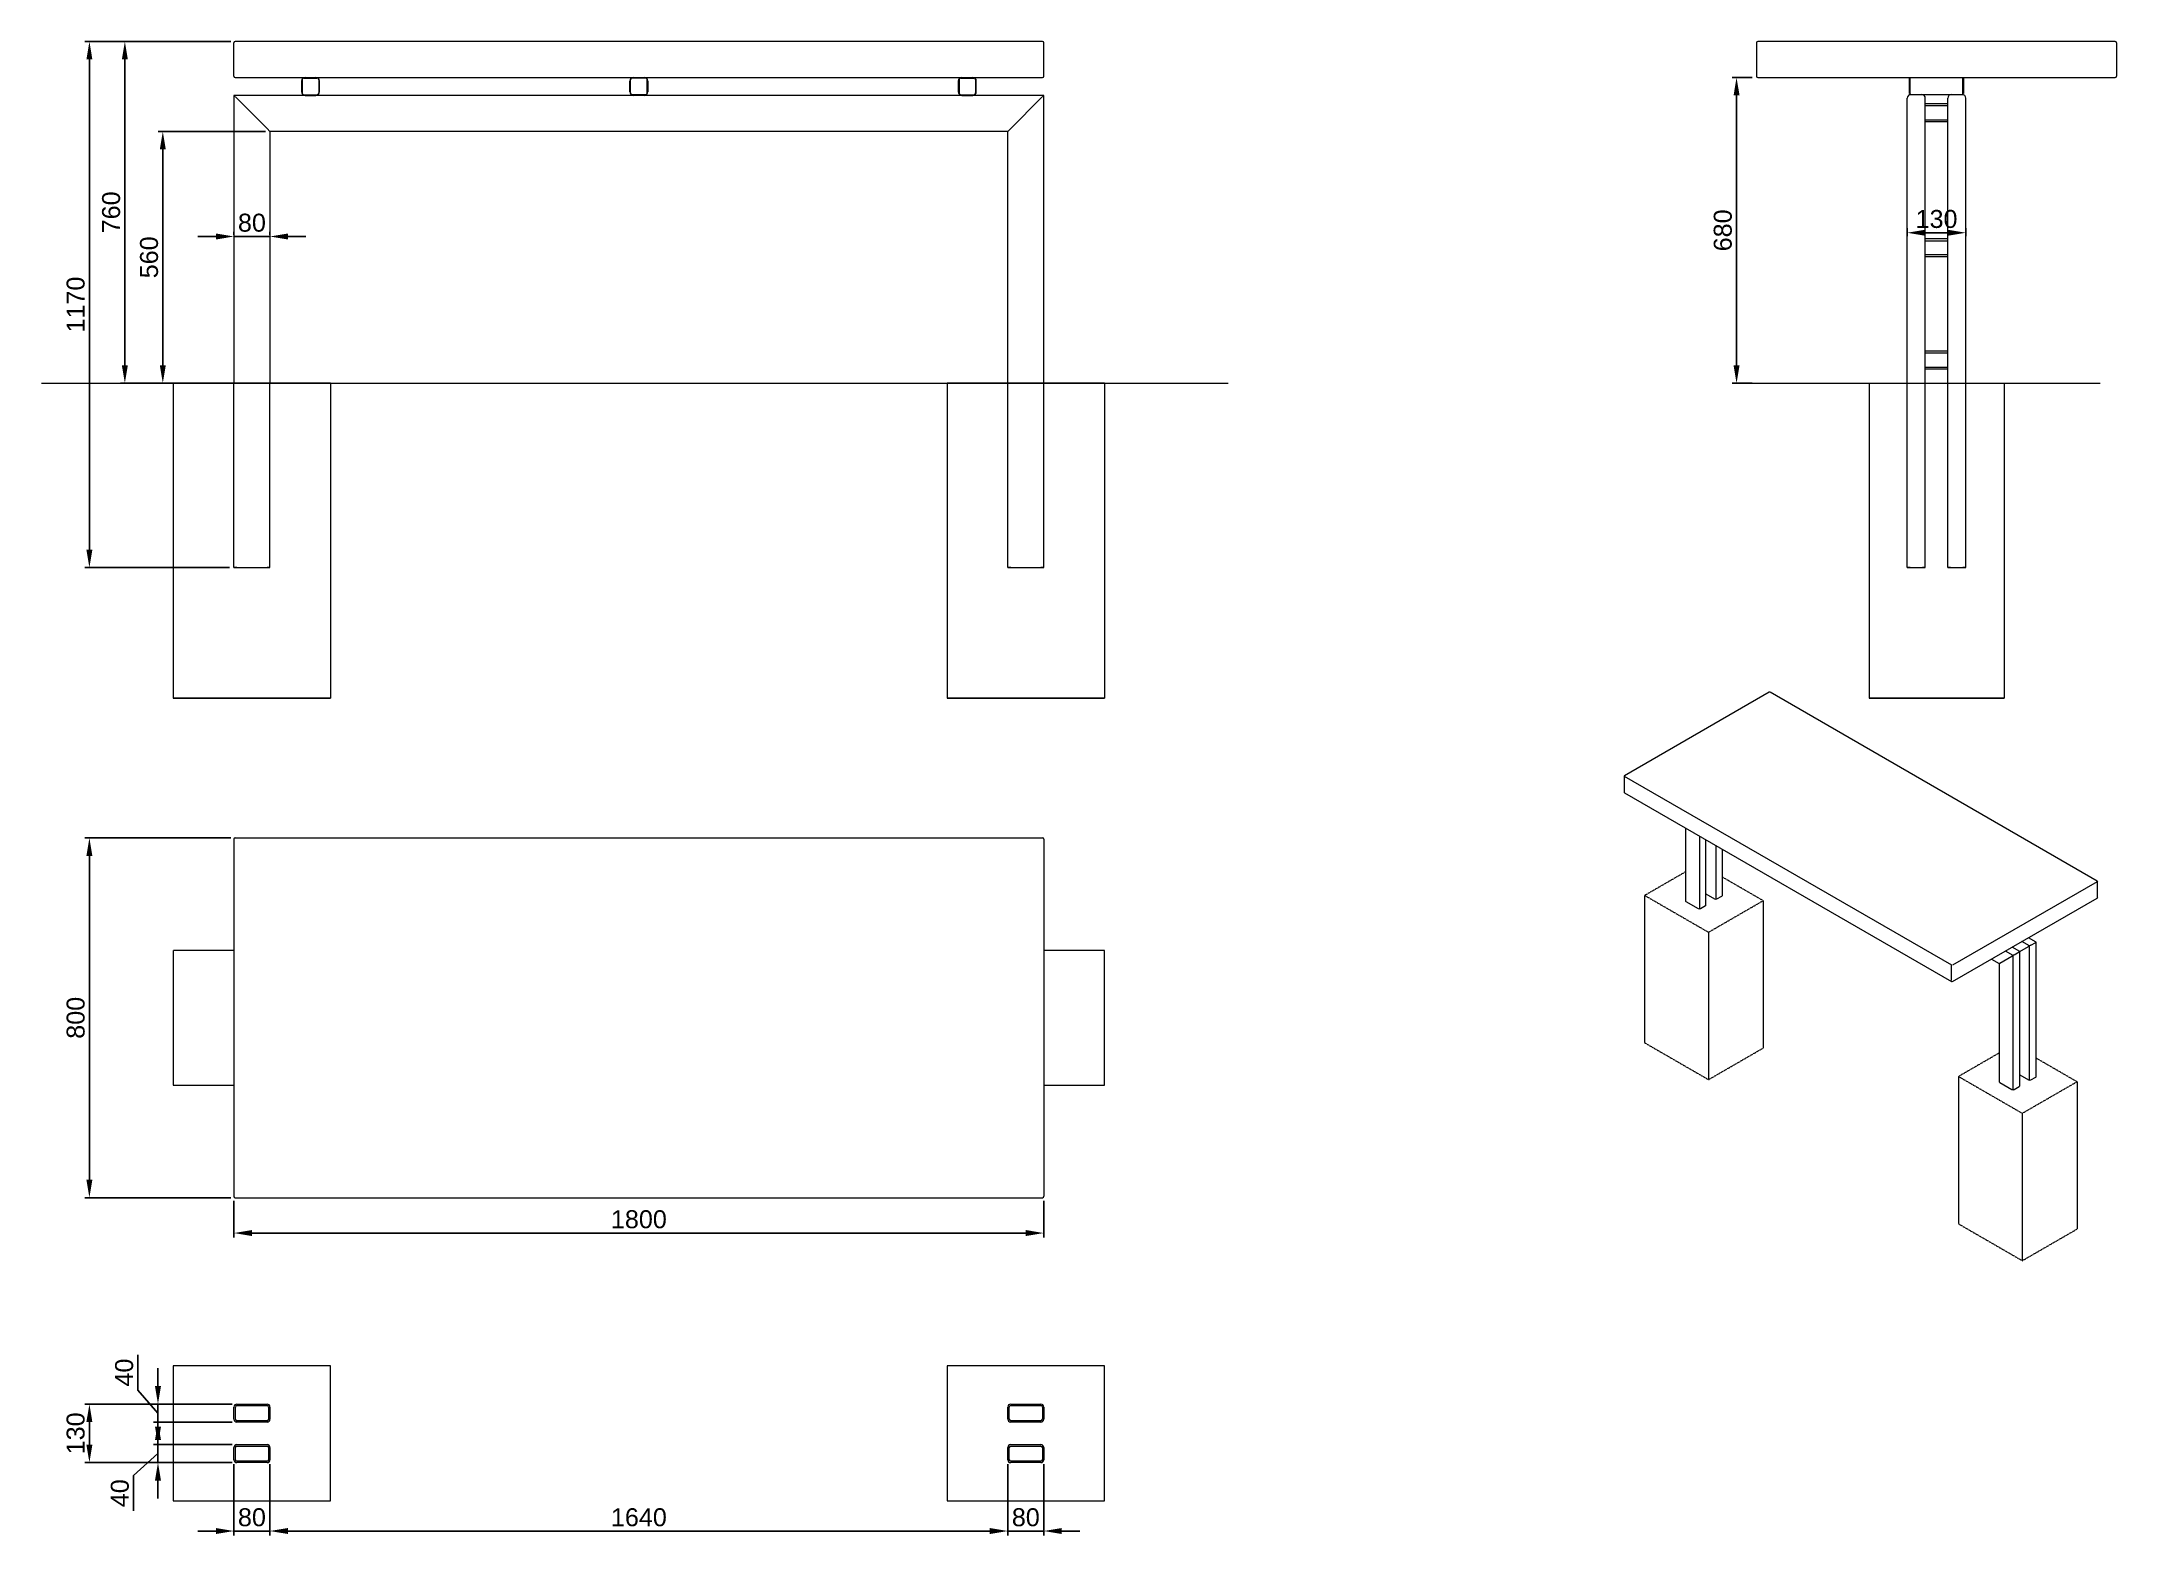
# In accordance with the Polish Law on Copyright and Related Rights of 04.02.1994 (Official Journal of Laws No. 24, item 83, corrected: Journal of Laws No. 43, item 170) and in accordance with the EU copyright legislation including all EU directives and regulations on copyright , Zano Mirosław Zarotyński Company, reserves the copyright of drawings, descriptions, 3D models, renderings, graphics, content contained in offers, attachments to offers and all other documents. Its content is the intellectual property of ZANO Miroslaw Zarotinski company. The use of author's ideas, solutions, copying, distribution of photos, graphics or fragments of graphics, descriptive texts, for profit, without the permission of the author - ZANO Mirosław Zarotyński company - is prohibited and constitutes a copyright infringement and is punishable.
# Model space of a CAD drawing. Header units: millimetres. Extents: x -80 to 4531, y -137 to 3185.
import ezdxf

# ---------------------------------------------------------------- set-up
doc = ezdxf.new("R2010")
doc.units = ezdxf.units.MM
doc.linetypes.add('HIDDEN', pattern=[1.905, 1.27, -0.635])
for name, color, linetype, lineweight in [('ZANO_R', 7, 'Continuous', 0), ('ZANO_R_przerywana', 7, 'HIDDEN', 0), ('ZANO_W', 1, 'Continuous', 0)]:
    doc.layers.add(name, color=color, linetype=linetype, lineweight=lineweight)
doc.styles.add('Arial', font='arial.ttf')
doc.styles.get("Standard").update_dxf_attribs({"font": 'ARIALUNI.TTF'})
doc.dimstyles.new('pl i ang', dxfattribs={"dimtxt": 50, "dimasz": 50, "dimexe": 1.25, "dimexo": 0.625, "dimgap": 10, "dimtad": 1, "dimtoh": 1, "dimtxsty": 'Standard', "dimcen": 2.5, "dimclrd": 1, "dimclre": 1, "dimclrt": 1, "dimadec": 0, "dimazin": 0, "dimtfac": 1, "dimtmove": 0, "dimatfit": 3, "dimfxl": 1, "dimarcsym": 1})

# ---------------------------------------------------------------- blocks, each defined once
blk = doc.blocks.new('*D414')
at = {"layer": 'ZANO_W', "color": 1, "lineweight": -2}
for p, q in [((340.4, 3185), (16.2, 3185)), ((26.2, 3145), (26.2, 2055)), ((337.4, 2015), (16.2, 2015))]:
    blk.add_line(p, q, dxfattribs=at)
at = {"layer": 'ZANO_W', "color": 1}
for points in [[(32.8, 3145), (19.5, 3145), (26.2, 3185)], [(19.5, 2055), (32.8, 2055), (26.2, 2015)]]:
    blk.add_solid(points, dxfattribs=at)
at = {"layer": 'ZANO_W', "color": 1, "insert": (-4.2, 2600), "char_height": 40, "attachment_point": 5, "rotation": 90, "style": 'Arial'}
blk.add_mtext('1170', dxfattribs=at)
blk = doc.blocks.new('*D421')
at = {"layer": 'ZANO_W', "color": 1, "lineweight": -2}
for p, q in [((417.4, 2985), (179.3, 2985)), ((189.3, 2945), (189.3, 2465)), ((337.4, 2425), (179.3, 2425))]:
    blk.add_line(p, q, dxfattribs=at)
at = {"layer": 'ZANO_W', "color": 1}
for points in [[(196, 2945), (182.7, 2945), (189.3, 2985)], [(182.7, 2465), (196, 2465), (189.3, 2425)]]:
    blk.add_solid(points, dxfattribs=at)
at = {"layer": 'ZANO_W', "color": 1, "insert": (158.9, 2705), "char_height": 40, "attachment_point": 5, "rotation": 90, "style": 'Arial'}
blk.add_mtext('560', dxfattribs=at)
blk = doc.blocks.new('*D422')
at = {"layer": 'ZANO_W', "color": 1, "lineweight": -2}
for p, q in [((340.4, 3185), (95, 3185)), ((105, 3145), (105, 2465)), ((337.4, 2425), (95, 2425))]:
    blk.add_line(p, q, dxfattribs=at)
at = {"layer": 'ZANO_W', "color": 1}
for points in [[(111.6, 3145), (98.3, 3145), (105, 3185)], [(98.3, 2465), (111.6, 2465), (105, 2425)]]:
    blk.add_solid(points, dxfattribs=at)
at = {"layer": 'ZANO_W', "color": 1, "insert": (74.6, 2805), "char_height": 40, "attachment_point": 5, "rotation": 90, "style": 'Arial'}
blk.add_mtext('760', dxfattribs=at)
blk = doc.blocks.new('*D423')
at = {"layer": 'ZANO_W', "color": 1, "lineweight": -2}
for p, q in [((340.4, 1414), (16.2, 1414)), ((26.2, 1374), (26.2, 654)), ((340.4, 614), (16.2, 614))]:
    blk.add_line(p, q, dxfattribs=at)
at = {"layer": 'ZANO_W', "color": 1}
for points in [[(32.8, 1374), (19.5, 1374), (26.2, 1414)], [(19.5, 654), (32.8, 654), (26.2, 614)]]:
    blk.add_solid(points, dxfattribs=at)
at = {"layer": 'ZANO_W', "color": 1, "insert": (-4.2, 1014), "char_height": 40, "attachment_point": 5, "rotation": 90, "style": 'Arial'}
blk.add_mtext('800', dxfattribs=at)
blk = doc.blocks.new('*D424')
at = {"layer": 'ZANO_W', "color": 1, "lineweight": -2}
for p, q in [((347.4, 607), (347.4, 525.3)), ((2147.4, 607), (2147.4, 525.3)), ((387.4, 535.3), (2107.4, 535.3))]:
    blk.add_line(p, q, dxfattribs=at)
at = {"layer": 'ZANO_W', "color": 1}
for points in [[(387.4, 542), (387.4, 528.7), (347.4, 535.3)], [(2107.4, 528.7), (2107.4, 542), (2147.4, 535.3)]]:
    blk.add_solid(points, dxfattribs=at)
at = {"layer": 'ZANO_W', "color": 1, "insert": (1247.4, 565.8), "char_height": 40, "attachment_point": 5, "style": 'Arial'}
blk.add_mtext('1800', dxfattribs=at)
blk = doc.blocks.new('*D425')
at = {"layer": 'ZANO_W', "color": 1, "lineweight": -2}
for p, q in [((307.4, 2751.4), (267.4, 2751.4)), ((347.4, 2755), (347.4, 2761.4)), ((347.4, 2751.4), (427.4, 2751.4)), ((427.4, 2755), (427.4, 2761.4)), ((467.4, 2751.4), (507.4, 2751.4))]:
    blk.add_line(p, q, dxfattribs=at)
at = {"layer": 'ZANO_W', "color": 1}
for points in [[(307.4, 2744.7), (307.4, 2758), (347.4, 2751.4)], [(467.4, 2758), (467.4, 2744.7), (427.4, 2751.4)]]:
    blk.add_solid(points, dxfattribs=at)
at = {"layer": 'ZANO_W', "color": 1, "insert": (387.4, 2781.8), "char_height": 40, "attachment_point": 5, "style": 'Arial'}
blk.add_mtext('80', dxfattribs=at)
blk = doc.blocks.new('*D426')
at = {"layer": 'ZANO_W', "color": 1, "lineweight": -2}
for p, q in [((134.1, 264.5), (134.1, 185.7)), ((178.6, 194.9), (178.6, 234.9)), ((134.1, 185.7), (178.6, 134.9)), ((343.8, 154.9), (168.6, 154.9)), ((178.6, 154.9), (178.6, 114.9)), ((343.8, 114.9), (168.6, 114.9)), ((178.6, 74.9), (178.6, 34.9))]:
    blk.add_line(p, q, dxfattribs=at)
at = {"layer": 'ZANO_W', "color": 1}
for points in [[(171.9, 194.9), (185.3, 194.9), (178.6, 154.9)], [(185.3, 74.9), (171.9, 74.9), (178.6, 114.9)]]:
    blk.add_solid(points, dxfattribs=at)
at = {"layer": 'ZANO_W', "color": 1, "insert": (103.6, 225.1), "char_height": 40, "attachment_point": 5, "rotation": 90, "style": 'Arial'}
blk.add_mtext('40', dxfattribs=at)
blk = doc.blocks.new('*D427')
at = {"layer": 'ZANO_W', "color": 1, "lineweight": -2}
for p, q in [((178.6, 104.9), (178.6, 144.9)), ((343.8, 64.9), (168.6, 64.9)), ((178.6, 64.9), (178.6, 24.9)), ((124.4, -3.8), (178.6, 44.9)), ((343.8, 24.9), (168.6, 24.9)), ((124.4, -82.6), (124.4, -3.8)), ((178.6, -15.1), (178.6, -55.1))]:
    blk.add_line(p, q, dxfattribs=at)
at = {"layer": 'ZANO_W', "color": 1}
for points in [[(171.9, 104.9), (185.3, 104.9), (178.6, 64.9)], [(185.3, -15.1), (171.9, -15.1), (178.6, 24.9)]]:
    blk.add_solid(points, dxfattribs=at)
at = {"layer": 'ZANO_W', "color": 1, "insert": (94, -43.2), "char_height": 40, "attachment_point": 5, "rotation": 90, "style": 'Arial'}
blk.add_mtext('40', dxfattribs=at)
blk = doc.blocks.new('*D428')
at = {"layer": 'ZANO_W', "color": 1, "lineweight": -2}
for p, q in [((343.8, 154.9), (16.2, 154.9)), ((26.2, 114.9), (26.2, 64.9)), ((343.8, 24.9), (16.2, 24.9))]:
    blk.add_line(p, q, dxfattribs=at)
at = {"layer": 'ZANO_W', "color": 1}
for points in [[(32.8, 114.9), (19.5, 114.9), (26.2, 154.9)], [(19.5, 64.9), (32.8, 64.9), (26.2, 24.9)]]:
    blk.add_solid(points, dxfattribs=at)
at = {"layer": 'ZANO_W', "color": 1, "insert": (-4.3, 89.9), "char_height": 40, "attachment_point": 5, "rotation": 90, "style": 'Arial'}
blk.add_mtext('130', dxfattribs=at)
blk = doc.blocks.new('*D429')
at = {"layer": 'ZANO_W', "color": 1, "lineweight": -2}
for p, q in [((347.4, 21.3), (347.4, -137.3)), ((427.4, 21.3), (427.4, -137.3)), ((307.4, -127.3), (267.4, -127.3)), ((347.4, -127.3), (427.4, -127.3)), ((467.4, -127.3), (507.4, -127.3))]:
    blk.add_line(p, q, dxfattribs=at)
at = {"layer": 'ZANO_W', "color": 1}
for points in [[(307.4, -133.9), (307.4, -120.6), (347.4, -127.3)], [(467.4, -120.6), (467.4, -133.9), (427.4, -127.3)]]:
    blk.add_solid(points, dxfattribs=at)
at = {"layer": 'ZANO_W', "color": 1, "insert": (387.4, -96.9), "char_height": 40, "attachment_point": 5, "style": 'Arial'}
blk.add_mtext('80', dxfattribs=at)
blk = doc.blocks.new('*D430')
at = {"layer": 'ZANO_W', "color": 1, "lineweight": -2}
for p, q in [((427.4, 21.3), (427.4, -137.3)), ((2067.4, 21.3), (2067.4, -137.3)), ((467.4, -127.3), (2027.4, -127.3))]:
    blk.add_line(p, q, dxfattribs=at)
at = {"layer": 'ZANO_W', "color": 1}
for points in [[(467.4, -120.6), (467.4, -133.9), (427.4, -127.3)], [(2027.4, -133.9), (2027.4, -120.6), (2067.4, -127.3)]]:
    blk.add_solid(points, dxfattribs=at)
at = {"layer": 'ZANO_W', "color": 1, "insert": (1247.4, -96.9), "char_height": 40, "attachment_point": 5, "style": 'Arial'}
blk.add_mtext('1640', dxfattribs=at)
blk = doc.blocks.new('*D431')
at = {"layer": 'ZANO_W', "color": 1, "lineweight": -2}
for p, q in [((2067.4, 21.3), (2067.4, -137.3)), ((2147.4, 21.3), (2147.4, -137.3)), ((2027.4, -127.3), (1987.4, -127.3)), ((2067.4, -127.3), (2147.4, -127.3)), ((2187.4, -127.3), (2227.4, -127.3))]:
    blk.add_line(p, q, dxfattribs=at)
at = {"layer": 'ZANO_W', "color": 1}
for points in [[(2027.4, -133.9), (2027.4, -120.6), (2067.4, -127.3)], [(2187.4, -120.6), (2187.4, -133.9), (2147.4, -127.3)]]:
    blk.add_solid(points, dxfattribs=at)
at = {"layer": 'ZANO_W', "color": 1, "insert": (2107.4, -96.9), "char_height": 40, "attachment_point": 5, "style": 'Arial'}
blk.add_mtext('80', dxfattribs=at)
blk = doc.blocks.new('*D437')
at = {"layer": 'ZANO_W', "color": 1, "lineweight": -2}
for p, q in [((3721.5, 3105), (3677, 3105)), ((3687, 3065), (3687, 2465)), ((3721.5, 2425), (3677, 2425))]:
    blk.add_line(p, q, dxfattribs=at)
at = {"layer": 'ZANO_W', "color": 1}
for points in [[(3693.7, 3065), (3680.4, 3065), (3687, 3105)], [(3680.4, 2465), (3693.7, 2465), (3687, 2425)]]:
    blk.add_solid(points, dxfattribs=at)
at = {"layer": 'ZANO_W', "color": 1, "insert": (3656.6, 2765), "char_height": 40, "attachment_point": 5, "rotation": 90, "style": 'Arial'}
blk.add_mtext('680', dxfattribs=at)
blk = doc.blocks.new('*D438')
at = {"layer": 'ZANO_W', "color": 1, "lineweight": -2}
for p, q in [((4066.5, 2752), (4066.5, 2769.7)), ((4196.5, 2752), (4196.5, 2769.7)), ((4106.5, 2759.7), (4156.5, 2759.7))]:
    blk.add_line(p, q, dxfattribs=at)
at = {"layer": 'ZANO_W', "color": 1}
for points in [[(4106.5, 2766.4), (4106.5, 2753), (4066.5, 2759.7)], [(4156.5, 2753), (4156.5, 2766.4), (4196.5, 2759.7)]]:
    blk.add_solid(points, dxfattribs=at)
at = {"layer": 'ZANO_W', "color": 1, "insert": (4131.5, 2790.1), "char_height": 40, "attachment_point": 5, "style": 'Arial'}
blk.add_mtext('130', dxfattribs=at)

msp = doc.modelspace()

# ---------------------------------------------------------------- linework, layer by layer
at = {"layer": 'ZANO_R'}
for p, q in [((2144.4, 3185), (350.4, 3185)), ((4528.5, 3185), (3734.5, 3185)), ((347.4, 3108), (347.4, 3182)), ((2147.4, 3108), (2147.4, 3182)), ((3731.5, 3182), (3731.5, 3108)), ((4531.5, 3182), (4531.5, 3108)), ((350.4, 3105), (2144.4, 3105)), ((497.4, 3097), (497.4, 3073)), ((498.9, 3099.5), (498.9, 3070.5)), ((502.9, 3103.5), (531.9, 3103.5)), ((535.9, 3099.5), (535.9, 3070.5)), ((537.4, 3073), (537.4, 3097)), ((1227.4, 3073), (1227.4, 3097)), ((1228.9, 3070.5), (1228.9, 3099.5)), ((1261.9, 3103.5), (1232.9, 3103.5)), ((1265.9, 3070.5), (1265.9, 3099.5)), ((1267.4, 3097), (1267.4, 3073)), ((1957.4, 3097), (1957.4, 3073)), ((1958.9, 3099.5), (1958.9, 3070.5)), ((1962.9, 3103.5), (1991.9, 3103.5)), ((1995.9, 3099.5), (1995.9, 3070.5)), ((1997.4, 3073), (1997.4, 3097)), ((3734.5, 3105), (4528.5, 3105)), ((4071.5, 3102), (4071.5, 3105)), ((4071.5, 3072), (4071.5, 3102)), ((4073, 3099), (4073, 3105)), ((4073, 3075), (4073, 3099)), ((4190, 3099), (4190, 3105)), ((4190, 3075), (4190, 3099)), ((4191.5, 3105), (4191.5, 3102)), ((4191.5, 3102), (4191.5, 3072)), ((505.4, 3065), (347.4, 3065)), ((353.8, 3058.6), (347.4, 3065)), ((347.4, 3065), (347.4, 2425)), ((347.4, 3065), (353.8, 3058.6)), ((421, 2991.4), (353.8, 3058.6)), ((502.9, 3066.5), (531.9, 3066.5)), ((505.4, 3065), (529.4, 3065)), ((1235.4, 3065), (529.4, 3065)), ((1261.9, 3066.5), (1232.9, 3066.5)), ((1259.4, 3065), (1235.4, 3065)), ((1965.4, 3065), (1259.4, 3065)), ((1962.9, 3066.5), (1991.9, 3066.5)), ((1965.4, 3065), (1989.4, 3065)), ((2147.4, 3065), (1989.4, 3065)), ((2073.8, 2991.4), (2141, 3058.6)), ((2141, 3058.6), (2147.4, 3065)), ((2147.4, 3065), (2141, 3058.6)), ((2147.4, 2425), (2147.4, 3065)), ((4066.5, 2425), (4066.5, 3059)), ((4071.5, 3069), (4071.5, 3072)), ((4073, 3069), (4071.5, 3069)), ((4073, 3067), (4073, 3075)), ((4073, 3067), (4078.5, 3067)), ((4078.5, 3067), (4102.5, 3067)), ((4102.5, 3067), (4160.5, 3067)), ((4106.5, 2425), (4106.5, 3059)), ((4106.5, 3047), (4156.5, 3047)), ((4156.5, 2425), (4156.5, 3059)), ((4160.5, 3067), (4184.5, 3067)), ((4184.5, 3067), (4190, 3067)), ((4190, 3067), (4190, 3075)), ((4190, 3069), (4191.5, 3069)), ((4191.5, 3072), (4191.5, 3069)), ((4196.5, 2425), (4196.5, 3059)), ((4106.5, 3043), (4156.5, 3043)), ((4106.5, 3011), (4156.5, 3011)), ((4106.5, 3007), (4156.5, 3007)), ((427.4, 2985), (421, 2991.4)), ((421, 2991.4), (427.4, 2985)), ((2067.4, 2985), (427.4, 2985)), ((427.4, 2985), (427.4, 2425)), ((2067.4, 2985), (2073.8, 2991.4)), ((2073.8, 2991.4), (2067.4, 2985)), ((2067.4, 2425), (2067.4, 2985)), ((4106.5, 2747), (4156.5, 2747)), ((4106.5, 2742), (4156.5, 2742)), ((4106.5, 2711), (4156.5, 2711)), ((4106.5, 2707), (4156.5, 2707)), ((4106.5, 2497), (4156.5, 2497)), ((4106.5, 2493), (4156.5, 2493)), ((4106.5, 2461), (4156.5, 2461)), ((4106.5, 2457), (4156.5, 2457)), ((-80.3, 2425), (2557.1, 2425)), ((212.4, 2425), (562.4, 2425)), ((562.4, 2425), (212.4, 2425)), ((347.4, 2425), (353.8, 2425)), ((353.8, 2425), (347.4, 2425)), ((347.4, 2425), (353.8, 2425)), ((353.8, 2425), (347.4, 2425)), ((353.8, 2425), (421, 2425)), ((421, 2425), (427.4, 2425)), ((427.4, 2425), (421, 2425)), ((421, 2425), (427.4, 2425)), ((427.4, 2425), (421, 2425)), ((1932.4, 2425), (2282.4, 2425)), ((2282.4, 2425), (1932.4, 2425)), ((2067.4, 2425), (2073.8, 2425)), ((2073.8, 2425), (2067.4, 2425)), ((2067.4, 2425), (2073.8, 2425)), ((2073.8, 2425), (2067.4, 2425)), ((2073.8, 2425), (2141, 2425)), ((2141, 2425), (2147.4, 2425)), ((2147.4, 2425), (2141, 2425)), ((2141, 2425), (2147.4, 2425)), ((2147.4, 2425), (2141, 2425)), ((347.4, 2015), (353.8, 2015)), ((353.8, 2015), (347.4, 2015)), ((347.4, 2015), (353.8, 2015)), ((353.8, 2015), (347.4, 2015)), ((3759.7, 1737.8), (3437.7, 1551.9)), ((4488.7, 1317.9), (3761.4, 1737.8)), ((3436.9, 1550.4), (3436.9, 1515.8)), ((3437.1, 1551.3), (4164.5, 1131.4)), ((3437.7, 1514.3), (4165.1, 1094.4)), ((3573.5, 1435.9), (3573.5, 1274.4)), ((347.4, 1411), (347.4, 617)), ((350.4, 1414), (2144.4, 1414)), ((2147.4, 1411), (2147.4, 617)), ((3604.4, 1418), (3604.4, 1256.6)), ((3619.1, 1265), (3619.1, 1409.6)), ((3640.9, 1397), (3640.9, 1277.6)), ((3655.6, 1286.1), (3655.6, 1388.5)), ((4167.5, 1131.4), (4489.4, 1317.2)), ((4489.6, 1281.7), (4489.6, 1316.4)), ((3574.6, 1272.9), (3601.8, 1257.2)), ((3607, 1257.2), (3618.1, 1263.5)), ((3619.1, 1289.3), (3638.3, 1278.2)), ((3643.5, 1278.2), (3654.5, 1284.6)), ((4166.8, 1094.4), (4488.7, 1280.2)), ((4301.8, 1152.7), (4284.9, 1162.5)), ((4316.5, 1161.2), (4299.6, 1171)), ((4304.4, 1154.2), (4315.4, 1160.6)), ((4316.5, 1161.2), (4335.7, 1172.3)), ((4316.5, 862.5), (4316.5, 1161.2)), ((4338.3, 1173.8), (4321.3, 1183.6)), ((4353, 1182.3), (4336, 1192.1)), ((4338.3, 875), (4338.3, 1173.8)), ((4340.9, 1175.3), (4351.9, 1181.7)), ((4353, 883.5), (4353, 1182.3)), ((4164.5, 1096.7), (4164.5, 1131.4)), ((4253.9, 1144.7), (4270.9, 1134.9)), ((4270.9, 1134.9), (4270.9, 871.8)), ((4271.9, 1135.5), (4299.2, 1151.3)), ((4301.8, 854), (4301.8, 1152.7)), ((4316.5, 886.8), (4335.7, 875.7)), ((4340.9, 875.7), (4351.9, 882)), ((4271.9, 870.3), (4299.2, 854.6)), ((4304.4, 854.6), (4315.4, 861)), ((350.4, 614), (2144.4, 614)), ((347.4, 121.3), (347.4, 148.5)), ((350.6, 121.3), (350.6, 148.5)), ((353.8, 154.9), (421, 154.9)), ((353.8, 151.7), (421, 151.7)), ((424.2, 148.5), (424.2, 121.3)), ((427.4, 148.5), (427.4, 121.3)), ((2067.4, 121.3), (2067.4, 148.5)), ((2070.6, 121.3), (2070.6, 148.5)), ((2073.8, 154.9), (2141, 154.9)), ((2073.8, 151.7), (2141, 151.7)), ((2144.2, 148.5), (2144.2, 121.3)), ((2147.4, 148.5), (2147.4, 121.3)), ((421, 118.1), (353.8, 118.1)), ((421, 114.9), (353.8, 114.9)), ((2141, 118.1), (2073.8, 118.1)), ((2141, 114.9), (2073.8, 114.9)), ((347.4, 31.3), (347.4, 58.5)), ((350.6, 31.3), (350.6, 58.5)), ((353.8, 64.9), (421, 64.9)), ((353.8, 61.7), (421, 61.7)), ((424.2, 58.5), (424.2, 31.3)), ((427.4, 58.5), (427.4, 31.3)), ((2067.4, 31.3), (2067.4, 58.5)), ((2070.6, 31.3), (2070.6, 58.5)), ((2073.8, 64.9), (2141, 64.9)), ((2073.8, 61.7), (2141, 61.7)), ((2144.2, 58.5), (2144.2, 31.3)), ((2147.4, 58.5), (2147.4, 31.3)), ((421, 28.1), (353.8, 28.1)), ((421, 24.9), (353.8, 24.9)), ((2141, 28.1), (2073.8, 28.1)), ((2141, 24.9), (2073.8, 24.9))]:
    msp.add_line(p, q, dxfattribs=at)
msp.add_lwpolyline([(3721.5, 2425), (4494.9, 2425)], dxfattribs=at)
at = {"layer": 'ZANO_R', "flags": 128}
for points in [[(4315.4, 1160.6), (4315.9, 1160.9), (4316.2, 1161.1), (4316.4, 1161.2), (4316.5, 1161.2)], [(4351.9, 1181.7), (4352.4, 1181.9), (4352.7, 1182.1), (4352.9, 1182.3), (4353, 1182.3)]]:
    msp.add_lwpolyline(points, dxfattribs=at)
at = {"layer": 'ZANO_R'}
for centre, radius, start, end in [((350.4, 3182), 3, 90, 180), ((2144.4, 3182), 3, 0, 90), ((3734.5, 3182), 3, 90, 180), ((4528.5, 3182), 3, 0, 90), ((350.4, 3108), 3, 180, 270), ((505.4, 3097), 8, 90, 180), ((502.9, 3099.5), 4, 90, 180), ((529.4, 3097), 8, 0, 90), ((531.9, 3099.5), 4, 0, 90), ((1235.4, 3097), 8, 90, 180), ((1232.9, 3099.5), 4, 90, 180), ((1259.4, 3097), 8, 0, 90), ((1261.9, 3099.5), 4, 0, 90), ((1965.4, 3097), 8, 90, 180), ((1962.9, 3099.5), 4, 90, 180), ((1989.4, 3097), 8, 0, 90), ((1991.9, 3099.5), 4, 0, 90), ((2144.4, 3108), 3, 270, 0), ((3734.5, 3108), 3, 180, 270), ((4528.5, 3108), 3, 270, 0), ((505.4, 3073), 8, 180, 270), ((502.9, 3070.5), 4, 180, 270), ((529.4, 3073), 8, 270, 0), ((531.9, 3070.5), 4, 270, 0), ((1235.4, 3073), 8, 180, 270), ((1232.9, 3070.5), 4, 180, 270), ((1259.4, 3073), 8, 270, 0), ((1261.9, 3070.5), 4, 270, 0), ((1965.4, 3073), 8, 180, 270), ((1962.9, 3070.5), 4, 180, 270), ((1989.4, 3073), 8, 270, 0), ((1991.9, 3070.5), 4, 270, 0), ((4074.5, 3059), 8, 90, 180), ((4098.5, 3059), 8, 0, 90), ((4164.5, 3059), 8, 90, 180), ((4188.5, 3059), 8, 0, 90), ((3760.5, 1736.3), 1.72, 60.0027, 119.9973), ((3438.6, 1550.4), 1.72, 119.9973, 180), ((3438.6, 1515.8), 1.72, 180, 240.0027), ((350.4, 1411), 3, 90, 180), ((2144.4, 1411), 3, 0, 90), ((4487.9, 1316.4), 1.72, 0, 60.0027), ((3575.3, 1274.6), 1.85, 185.6948, 245.6253), ((3604.4, 1262.2), 5.64, 242.6097, 297.3903), ((3617.3, 1265.2), 1.85, 294.3747, 354.3052), ((3640.9, 1283.3), 5.64, 242.6097, 297.3903), ((3653.8, 1286.3), 1.85, 294.3747, 354.3052), ((4487.9, 1281.7), 1.72, 299.9973, 0), ((4166, 1095.9), 1.72, 240.0027, 299.9973), ((4351.1, 883.7), 1.85, 294.3747, 354.3052), ((4272.7, 872), 1.85, 185.6948, 245.6253), ((4301.8, 859.6), 5.64, 242.6097, 297.3903), ((4314.6, 862.7), 1.85, 294.3747, 354.3052), ((4338.3, 880.7), 5.64, 242.6097, 297.3903), ((350.4, 617), 3, 180, 270), ((2144.4, 617), 3, 270, 0), ((353.8, 148.5), 6.4, 90, 180), ((353.8, 148.5), 3.2, 90, 180), ((421, 148.5), 6.4, 0, 90), ((421, 148.5), 3.2, 0, 90), ((2073.8, 148.5), 6.4, 90, 180), ((2073.8, 148.5), 3.2, 90, 180), ((2141, 148.5), 6.4, 0, 90), ((2141, 148.5), 3.2, 0, 90), ((353.8, 121.3), 6.4, 180, 270), ((353.8, 121.3), 3.2, 180, 270), ((421, 121.3), 6.4, 270, 0), ((421, 121.3), 3.2, 270, 0), ((2073.8, 121.3), 6.4, 180, 270), ((2073.8, 121.3), 3.2, 180, 270), ((2141, 121.3), 6.4, 270, 0), ((2141, 121.3), 3.2, 270, 0), ((353.8, 58.5), 6.4, 90, 180), ((353.8, 58.5), 3.2, 90, 180), ((421, 58.5), 6.4, 0, 90), ((421, 58.5), 3.2, 0, 90), ((2073.8, 58.5), 6.4, 90, 180), ((2073.8, 58.5), 3.2, 90, 180), ((2141, 58.5), 6.4, 0, 90), ((2141, 58.5), 3.2, 0, 90), ((353.8, 31.3), 6.4, 180, 270), ((353.8, 31.3), 3.2, 180, 270), ((421, 31.3), 6.4, 270, 0), ((421, 31.3), 3.2, 270, 0), ((2073.8, 31.3), 6.4, 180, 270), ((2073.8, 31.3), 3.2, 180, 270), ((2141, 31.3), 6.4, 270, 0), ((2141, 31.3), 3.2, 270, 0)]:
    msp.add_arc(centre, radius, start, end, dxfattribs=at)
for centre, start_param, end_param in [((4301.8, 1152.7), 0.785358, 2.356154), ((4301.8, 1152.7), 0.785358, 2.356154), ((4312.8, 1159.1), 0.000041, 0.785358), ((4338.3, 1173.8), 0.785358, 2.356154), ((4338.3, 1173.8), 0.785358, 2.356154), ((4349.3, 1180.2), 0.000041, 0.785358), ((4274.5, 1137), 2.356154, 3.141552), ((4274.5, 1137), 2.356154, 3.141633)]:
    msp.add_ellipse(centre, major_axis=(3.67, 2.12), ratio=0.00007, start_param=start_param, end_param=end_param, dxfattribs=at)
at = {"layer": 'ZANO_R_przerywana'}
for p, q in [((212.4, 2425), (212.4, 1725)), ((212.4, 2425), (212.4, 1725)), ((347.4, 2015), (347.4, 2425)), ((427.4, 2015), (427.4, 2425)), ((562.4, 2425), (562.4, 1725)), ((562.4, 2425), (562.4, 1725)), ((1932.4, 2425), (1932.4, 1725)), ((1932.4, 2425), (1932.4, 1725)), ((2067.4, 2015), (2067.4, 2425)), ((2147.4, 2015), (2147.4, 2425)), ((2282.4, 2425), (2282.4, 1725)), ((2282.4, 2425), (2282.4, 1725)), ((3981.5, 2425), (3981.5, 1725)), ((3981.5, 2425), (3981.5, 1725)), ((4066.5, 2015), (4066.5, 2425)), ((4106.5, 2015), (4106.5, 2425)), ((4156.5, 2015), (4156.5, 2425)), ((4196.5, 2015), (4196.5, 2425)), ((4281.5, 2425), (4281.5, 1725)), ((4281.5, 2425), (4281.5, 1725)), ((353.8, 2015), (421, 2015)), ((421, 2015), (427.4, 2015)), ((427.4, 2015), (421, 2015)), ((421, 2015), (427.4, 2015)), ((427.4, 2015), (421, 2015)), ((2067.4, 2015), (2073.8, 2015)), ((2073.8, 2015), (2067.4, 2015)), ((2067.4, 2015), (2073.8, 2015)), ((2073.8, 2015), (2067.4, 2015)), ((2073.8, 2015), (2141, 2015)), ((2141, 2015), (2147.4, 2015)), ((2147.4, 2015), (2141, 2015)), ((2141, 2015), (2147.4, 2015)), ((2147.4, 2015), (2141, 2015)), ((4066.5, 2015), (4072.9, 2015)), ((4072.9, 2015), (4066.5, 2015)), ((4072.9, 2015), (4100.1, 2015)), ((4100.1, 2015), (4106.5, 2015)), ((4106.5, 2015), (4100.1, 2015)), ((4156.5, 2015), (4162.9, 2015)), ((4162.9, 2015), (4156.5, 2015)), ((4162.9, 2015), (4190.1, 2015)), ((4190.1, 2015), (4196.5, 2015)), ((4196.5, 2015), (4190.1, 2015)), ((212.4, 1725), (562.4, 1725)), ((562.4, 1725), (212.4, 1725)), ((1932.4, 1725), (2282.4, 1725)), ((2282.4, 1725), (1932.4, 1725)), ((3981.5, 1725), (4281.5, 1725)), ((4281.5, 1725), (3981.5, 1725)), ((3573.5, 1338.5), (3482.8, 1286.1)), ((3746.3, 1274.4), (3655.6, 1326.8)), ((3482.8, 1286.1), (3624.7, 1204.2)), ((3482.8, 1286.1), (3482.8, 958.4)), ((3624.7, 1204.2), (3746.3, 1274.4)), ((3746.3, 1274.4), (3746.3, 946.7)), ((3624.7, 1204.2), (3624.7, 876.5)), ((347.4, 1164), (212.4, 1164)), ((212.4, 1164), (212.4, 864)), ((2282.4, 1164), (2147.4, 1164)), ((2282.4, 864), (2282.4, 1164)), ((3482.8, 958.4), (3624.7, 876.5)), ((3624.7, 876.5), (3746.3, 946.7)), ((4270.9, 935.9), (4180.2, 883.5)), ((4443.7, 871.8), (4353, 924.2)), ((4180.2, 883.5), (4322.1, 801.6)), ((4180.2, 883.5), (4180.2, 555.8)), ((212.4, 864), (347.4, 864)), ((2147.4, 864), (2282.4, 864)), ((4322.1, 801.6), (4443.7, 871.8)), ((4443.7, 871.8), (4443.7, 544.1)), ((4322.1, 801.6), (4322.1, 473.9)), ((4180.2, 555.8), (4322.1, 473.9)), ((4322.1, 473.9), (4443.7, 544.1)), ((562.4, 239.9), (212.4, 239.9)), ((212.4, 239.9), (212.4, -60.1)), ((562.4, -60.1), (562.4, 239.9)), ((2282.4, 239.9), (1932.4, 239.9)), ((1932.4, 239.9), (1932.4, -60.1)), ((2282.4, -60.1), (2282.4, 239.9)), ((212.4, -60.1), (562.4, -60.1)), ((1932.4, -60.1), (2282.4, -60.1))]:
    msp.add_line(p, q, dxfattribs=at)

# ---------------------------------------------------------------- dimensions: what is measured, and where the dimension line sits
at = {"layer": 'ZANO_W'}
for base, p1, p2, picture, middle in [((26.2, 2015), (350.4, 3185), (347.4, 2015), '*D414', (-4.2, 2600)), ((105, 2425), (350.4, 3185), (347.4, 2425), '*D422', (74.6, 2805)), ((3687, 2425), (3731.5, 3105), (3731.5, 2425), '*D437', (3656.6, 2765)), ((189.3, 2425), (427.4, 2985), (347.4, 2425), '*D421', (158.9, 2705)), ((26.2, 614), (350.4, 1414), (350.4, 614), '*D423', (-4.2, 1014)), ((26.2, 24.9), (353.8, 154.9), (353.8, 24.9), '*D428', (-4.3, 89.9))]:
    dim = msp.add_linear_dim(base=base, p1=p1, p2=p2, angle=90, dimstyle='pl i ang', override={"dimtxt": 40, "dimasz": 40, "dimexe": 10, "dimexo": 10, "dimtoh": 0, "dimdec": 0, "dimtxsty": 'Arial', "dimtdec": 0, "dimtmove": 1}, dxfattribs=at)
    dim.commit()
    dim.dimension.update_dxf_attribs({"geometry": picture, "text_midpoint": middle})
for base, p1, p2, picture, middle in [((4196.5, 2759.7), (4066.5, 2742), (4196.5, 2742), '*D438', (4131.5, 2790.1)), ((427.4, 2751.4), (347.4, 2745), (427.4, 2745), '*D425', (387.4, 2781.8)), ((2147.4, 535.3), (347.4, 617), (2147.4, 617), '*D424', (1247.4, 565.8)), ((427.4, -127.3), (347.4, 31.3), (427.4, 31.3), '*D429', (387.4, -96.9)), ((2067.4, -127.3), (427.4, 31.3), (2067.4, 31.3), '*D430', (1247.4, -96.9)), ((2147.4, -127.3), (2067.4, 31.3), (2147.4, 31.3), '*D431', (2107.4, -96.9))]:
    dim = msp.add_linear_dim(base=base, p1=p1, p2=p2, dimstyle='pl i ang', override={"dimtxt": 40, "dimasz": 40, "dimexe": 10, "dimexo": 10, "dimtoh": 0, "dimdec": 0, "dimtxsty": 'Arial', "dimtdec": 0, "dimtmove": 1}, dxfattribs=at)
    dim.commit()
    dim.dimension.update_dxf_attribs({"geometry": picture, "text_midpoint": middle})
for base, p1, p2, picture, middle in [((178.6, 114.9), (353.8, 154.9), (353.8, 114.9), '*D426', (134.1, 195.7)), ((178.6, 24.9), (353.8, 64.9), (353.8, 24.9), '*D427', (124.4, -13.8))]:
    dim = msp.add_linear_dim(base=base, p1=p1, p2=p2, angle=90, dimstyle='pl i ang', override={"dimtxt": 40, "dimasz": 40, "dimexe": 10, "dimexo": 10, "dimtoh": 0, "dimdec": 0, "dimtxsty": 'Arial', "dimtdec": 0, "dimtmove": 1}, dxfattribs=at)
    dim.commit()
    dim.dimension.update_dxf_attribs({"geometry": picture, "text_midpoint": middle, "dimtype": 160})

doc.saveas('drawing.dxf')
